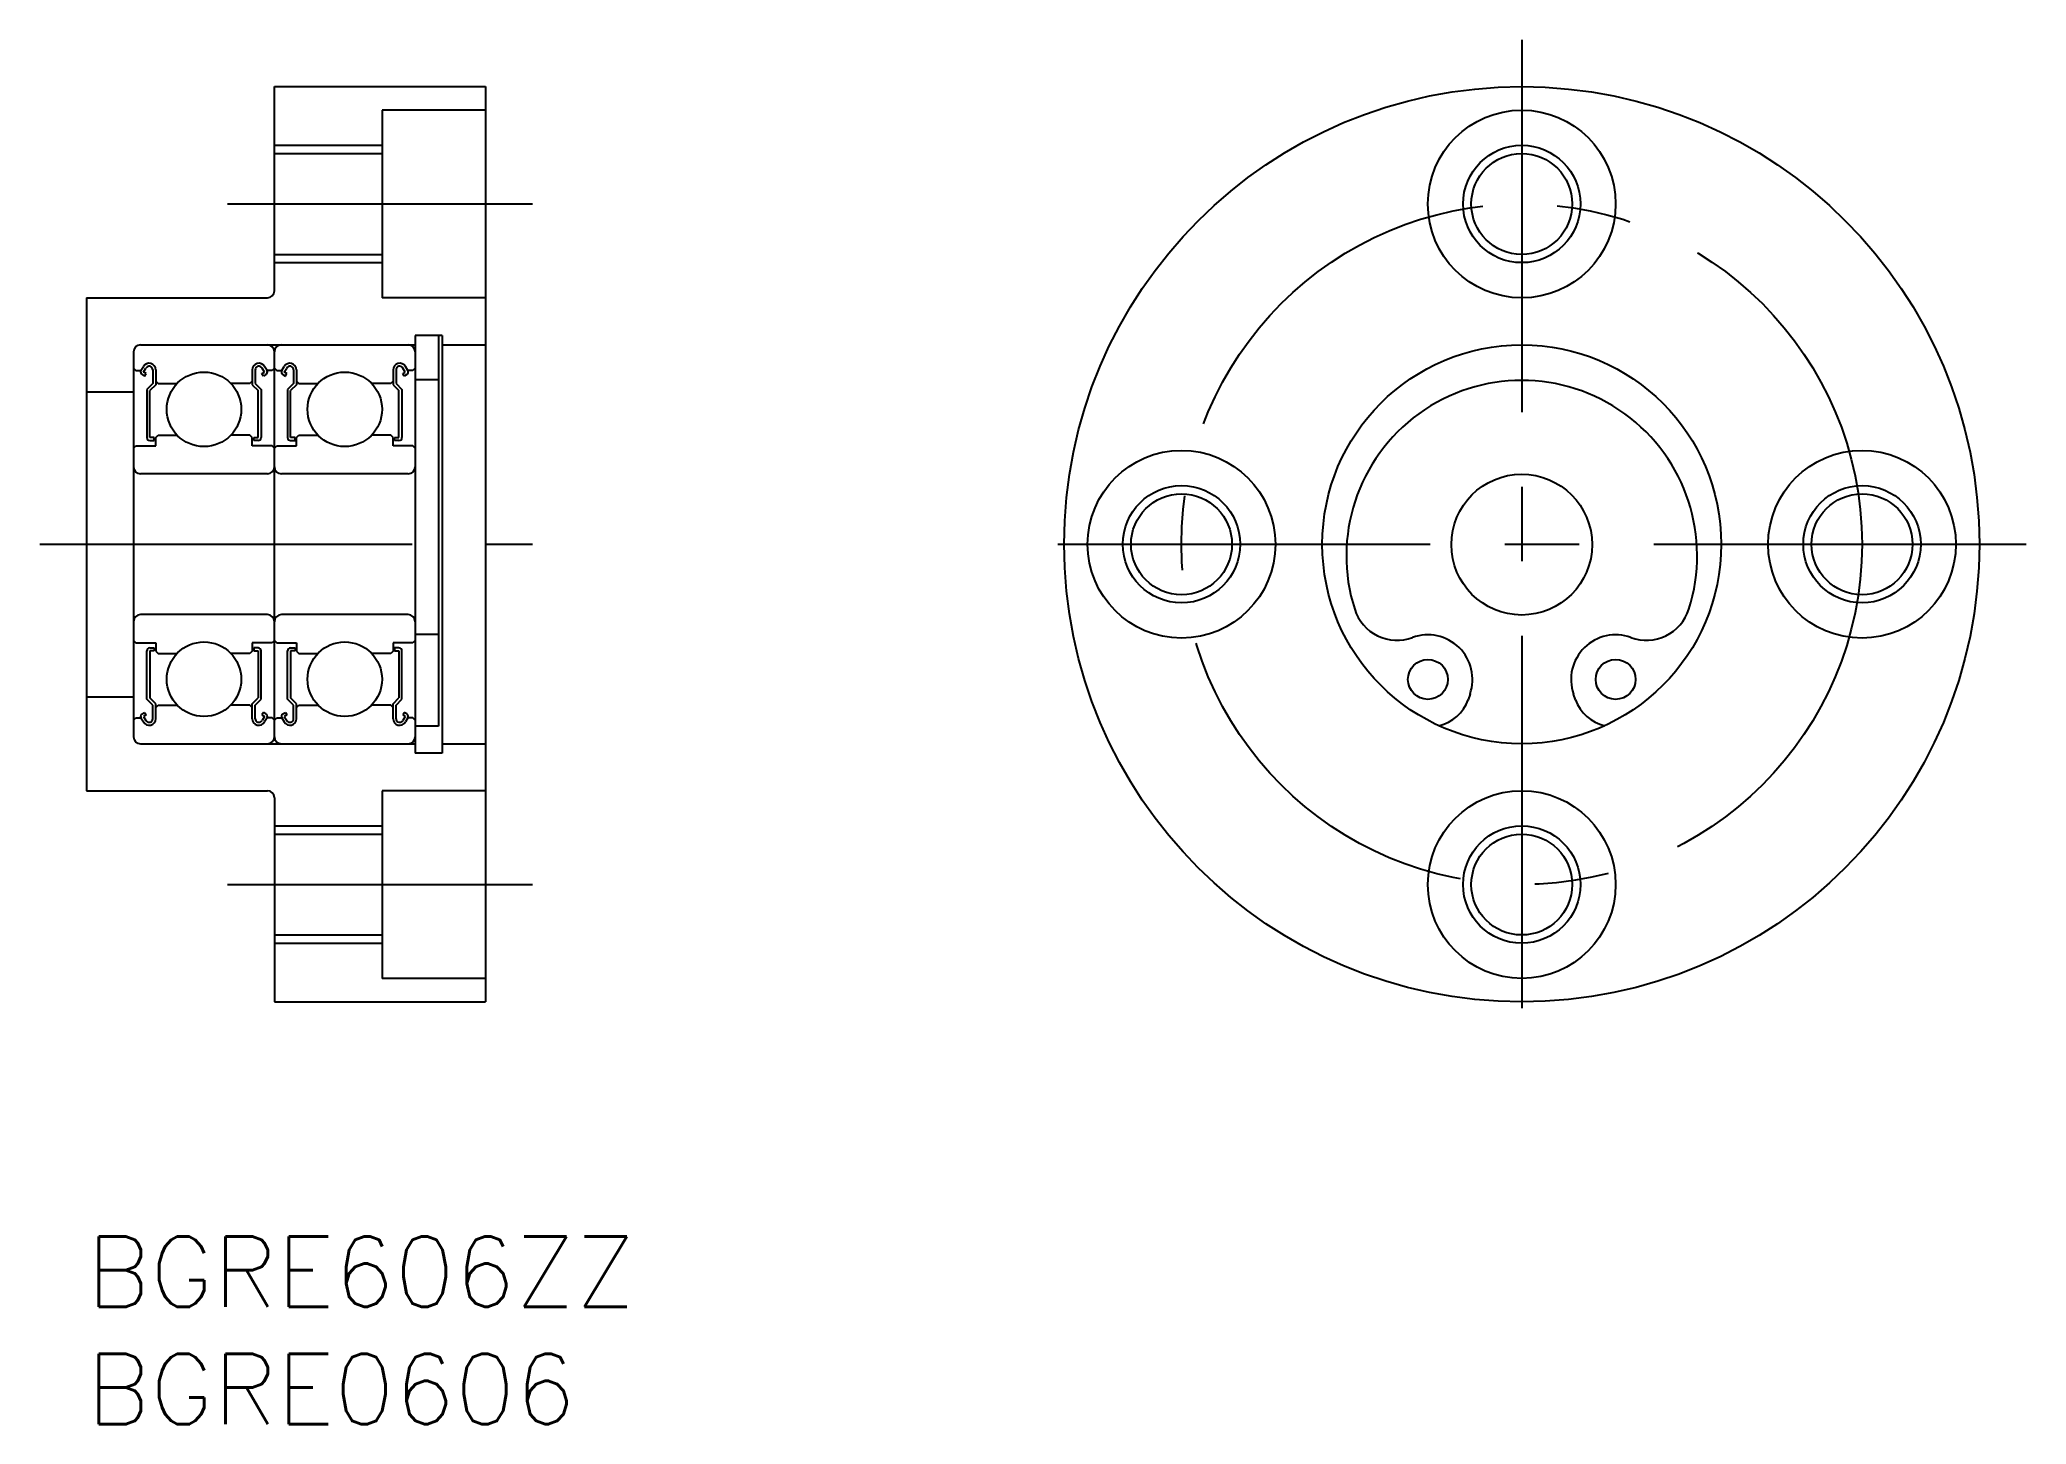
# Model space of a CAD drawing. Extents: x -2 to 82.7, y -8 to 51.
import ezdxf

# ---------------------------------------------------------------- set-up
doc = ezdxf.new("R2010")
doc.units = 0
doc.header["$LTSCALE"] = 0.5
doc.linetypes.add('CENTER', pattern=[50.8, 31.75, -6.35, 6.35, -6.35])
for name, color, linetype in [('MSM_CENTER', 1, 'CENTER'), ('MSM_CONTINUOUS', 7, 'CONTINUOUS'), ('MSM_NARROW', 5, 'CONTINUOUS'), ('MSM_PART_NUMBER', 7, 'CONTINUOUS')]:
    doc.layers.add(name, color=color, linetype=linetype)
doc.styles.get("Standard").update_dxf_attribs({"font": 'txt.shx', "height": 3, "bigfont": 'bigfont.shx'})

# ---------------------------------------------------------------- blocks, each defined once
blk = doc.blocks.new('*U9')
at = {"layer": 'MSM_PART_NUMBER'}
blk.add_text('BGRE606ZZ', height=3, dxfattribs=at).set_placement((0, -3))
blk = doc.blocks.new('*U10')
at = {"layer": 'MSM_PART_NUMBER'}
blk.add_text('BGRE0606', height=3, dxfattribs=at).set_placement((0, -8))

msp = doc.modelspace()

# ---------------------------------------------------------------- linework, layer by layer
at = {"layer": 'MSM_CENTER'}
for p, q in [((61.158, 51), (61.158, 8)), ((6, 44), (19, 44)), ((-2, 29.5), (19, 29.5)), ((82.658, 29.485), (39.658, 29.485)), ((6, 15), (19, 15))]:
    msp.add_line(p, q, dxfattribs=at)
msp.add_circle((61.158, 29.5), 14.5, dxfattribs=at)
at = {"layer": 'MSM_CONTINUOUS'}
for p, q in [((8, 49), (17, 49)), ((8, 40.3), (8, 49)), ((17, 49), (17, 10)), ((17, 48), (12.6, 48)), ((12.6, 48), (12.6, 40)), ((8, 46.15), (12.6, 46.15)), ((8, 41.85), (12.6, 41.85)), ((0, 40), (7.7, 40)), ((0, 40), (0, 19)), ((17, 40), (12.6, 40)), ((15.15, 38.4, 0.5), (14, 38.4, 0.5)), ((14, 38.4), (14, 20.6)), ((15, 38.4), (15, 21.745)), ((15.15, 38.4), (15.15, 20.6)), ((2, 37.7), (2, 21.3)), ((2.3, 38), (14, 38)), ((8, 21.3), (8, 37.7)), ((15.15, 38), (17, 38)), ((2, 37), (2.1, 36.9)), ((2.1, 36.9), (2.314, 36.9)), ((2.314, 36.9), (2.416, 37.073)), ((2.36, 36.729), (2.469, 36.666)), ((2.423, 36.837), (2.525, 37.01)), ((2.531, 36.774), (2.423, 36.837)), ((2.469, 36.666), (2.531, 36.774)), ((2.816, 36.932), (2.816, 36.35)), ((2.942, 36.932), (2.942, 36.298)), ((2.942, 36.45), (3.042, 36.35)), ((7.058, 36.45), (6.958, 36.35)), ((7.058, 36.932), (7.058, 36.298)), ((7.184, 36.932), (7.184, 36.35)), ((7.469, 36.774), (7.577, 36.837)), ((7.531, 36.666), (7.469, 36.774)), ((7.577, 36.837), (7.475, 37.01)), ((7.64, 36.729), (7.531, 36.666)), ((7.686, 36.9), (7.584, 37.073)), ((7.9, 36.9), (7.686, 36.9)), ((8, 37), (7.9, 36.9)), ((8, 37), (8.1, 36.9)), ((8.1, 36.9), (8.314, 36.9)), ((8.314, 36.9), (8.416, 37.073)), ((8.36, 36.729), (8.469, 36.666)), ((8.423, 36.837), (8.525, 37.01)), ((8.531, 36.774), (8.423, 36.837)), ((8.469, 36.666), (8.531, 36.774)), ((8.816, 36.932), (8.816, 36.35)), ((8.942, 36.932), (8.942, 36.298)), ((8.942, 36.45), (9.042, 36.35)), ((13.058, 36.45), (12.958, 36.35)), ((13.058, 36.932), (13.058, 36.298)), ((13.184, 36.932), (13.184, 36.35)), ((13.469, 36.774), (13.577, 36.837)), ((13.531, 36.666), (13.469, 36.774)), ((13.577, 36.837), (13.475, 37.01)), ((13.64, 36.729), (13.531, 36.666)), ((13.686, 36.9), (13.584, 37.073)), ((13.9, 36.9), (13.686, 36.9)), ((14, 37), (13.9, 36.9)), ((15, 36.5, 0.5), (14, 36.5, 0.5)), ((0, 36), (2, 36)), ((2.816, 36.35), (2.565, 36.099)), ((2.565, 36.099), (2.565, 34.046)), ((2.942, 36.298), (2.691, 36.047)), ((2.691, 34.046), (2.691, 36.047)), ((3.042, 36.35), (3.855, 36.35)), ((6.958, 36.35), (6.145, 36.35)), ((7.058, 36.298), (7.309, 36.047)), ((7.184, 36.35), (7.435, 36.099)), ((7.309, 34.046), (7.309, 36.047)), ((7.435, 36.099), (7.435, 34.046)), ((8.816, 36.35), (8.565, 36.099)), ((8.565, 36.099), (8.565, 34.046)), ((8.942, 36.298), (8.691, 36.047)), ((8.691, 34.046), (8.691, 36.047)), ((9.042, 36.35), (9.855, 36.35)), ((12.958, 36.35), (12.145, 36.35)), ((13.058, 36.298), (13.309, 36.047)), ((13.184, 36.35), (13.435, 36.099)), ((13.309, 34.046), (13.309, 36.047)), ((13.435, 36.099), (13.435, 34.046)), ((2.879, 34.046), (2.691, 34.046)), ((2.691, 33.92), (2.879, 33.92)), ((2.879, 33.92), (2.879, 34.046)), ((2.942, 34.05), (3.042, 34.15)), ((2.942, 33.7), (2.942, 34.05)), ((3.042, 34.15), (3.855, 34.15)), ((6.958, 34.15), (6.145, 34.15)), ((7.058, 34.05), (6.958, 34.15)), ((7.058, 33.7), (7.058, 34.05)), ((7.121, 33.92), (7.121, 34.046)), ((7.121, 34.046), (7.309, 34.046)), ((7.309, 33.92), (7.121, 33.92)), ((8.879, 34.046), (8.691, 34.046)), ((8.691, 33.92), (8.879, 33.92)), ((8.879, 33.92), (8.879, 34.046)), ((8.942, 34.05), (9.042, 34.15)), ((8.942, 33.7), (8.942, 34.05)), ((9.042, 34.15), (9.855, 34.15)), ((12.958, 34.15), (12.145, 34.15)), ((13.058, 34.05), (12.958, 34.15)), ((13.058, 33.7), (13.058, 34.05)), ((13.121, 34.046), (13.309, 34.046)), ((13.121, 33.92), (13.121, 34.046)), ((13.309, 33.92), (13.121, 33.92)), ((2, 33.6), (2.1, 33.7)), ((2.1, 33.7), (2.942, 33.7)), ((7.9, 33.7), (7.058, 33.7)), ((8, 33.6), (7.9, 33.7)), ((8, 33.6), (8.1, 33.7)), ((8.1, 33.7), (8.942, 33.7)), ((13.9, 33.7), (13.058, 33.7)), ((14, 33.6), (13.9, 33.7)), ((7.7, 32.5), (2.3, 32.5)), ((13.7, 32.5), (8.3, 32.5)), ((7.7, 26.5), (2.3, 26.5)), ((13.7, 26.5), (8.3, 26.5)), ((2, 25.4), (2.1, 25.3)), ((8, 25.4), (7.9, 25.3)), ((8, 25.4), (8.1, 25.3)), ((14, 25.4), (13.9, 25.3)), ((15, 25.655, 0.5), (14, 25.655, 0.5)), ((2.1, 25.3), (2.942, 25.3)), ((2.565, 22.901), (2.565, 24.954)), ((2.691, 25.08), (2.879, 25.08)), ((2.691, 24.954), (2.691, 22.953)), ((2.879, 24.954), (2.691, 24.954)), ((2.879, 25.08), (2.879, 24.954)), ((2.942, 25.3), (2.942, 24.95)), ((2.942, 24.95), (3.042, 24.85)), ((3.042, 24.85), (3.855, 24.85)), ((6.958, 24.85), (6.145, 24.85)), ((7.058, 24.95), (6.958, 24.85)), ((7.9, 25.3), (7.058, 25.3)), ((7.058, 25.3), (7.058, 24.95)), ((7.121, 25.08), (7.121, 24.954)), ((7.309, 25.08), (7.121, 25.08)), ((7.121, 24.954), (7.309, 24.954)), ((7.309, 24.954), (7.309, 22.953)), ((7.435, 22.901), (7.435, 24.954)), ((8.1, 25.3), (8.942, 25.3)), ((8.565, 22.901), (8.565, 24.954)), ((8.691, 25.08), (8.879, 25.08)), ((8.691, 24.954), (8.691, 22.953)), ((8.879, 24.954), (8.691, 24.954)), ((8.879, 25.08), (8.879, 24.954)), ((8.942, 25.3), (8.942, 24.95)), ((8.942, 24.95), (9.042, 24.85)), ((9.042, 24.85), (9.855, 24.85)), ((12.958, 24.85), (12.145, 24.85)), ((13.058, 24.95), (12.958, 24.85)), ((13.9, 25.3), (13.058, 25.3)), ((13.058, 25.3), (13.058, 24.95)), ((13.121, 25.08), (13.121, 24.954)), ((13.309, 25.08), (13.121, 25.08)), ((13.121, 24.954), (13.309, 24.954)), ((13.309, 24.954), (13.309, 22.953)), ((13.435, 22.901), (13.435, 24.954)), ((0, 23), (2, 23)), ((2.816, 22.65), (2.565, 22.901)), ((2.942, 22.702), (2.691, 22.953)), ((7.058, 22.702), (7.309, 22.953)), ((7.184, 22.65), (7.435, 22.901)), ((8.816, 22.65), (8.565, 22.901)), ((8.942, 22.702), (8.691, 22.953)), ((13.058, 22.702), (13.309, 22.953)), ((13.184, 22.65), (13.435, 22.901)), ((58.953, 23.119), (58.869, 22.874)), ((63.448, 22.874), (63.363, 23.119)), ((2, 22), (2.1, 22.1)), ((2.1, 22.1), (2.314, 22.1)), ((2.314, 22.1), (2.416, 21.927)), ((2.36, 22.271), (2.469, 22.334)), ((2.531, 22.226), (2.423, 22.163)), ((2.423, 22.163), (2.525, 21.99)), ((2.469, 22.334), (2.531, 22.226)), ((2.816, 22.068), (2.816, 22.65)), ((2.942, 22.068), (2.942, 22.702)), ((2.942, 22.55), (3.042, 22.65)), ((3.042, 22.65), (3.855, 22.65)), ((6.958, 22.65), (6.145, 22.65)), ((7.058, 22.55), (6.958, 22.65)), ((7.058, 22.068), (7.058, 22.702)), ((7.184, 22.068), (7.184, 22.65)), ((7.531, 22.334), (7.469, 22.226)), ((7.469, 22.226), (7.577, 22.163)), ((7.577, 22.163), (7.475, 21.99)), ((7.64, 22.271), (7.531, 22.334)), ((7.686, 22.1), (7.584, 21.927)), ((7.9, 22.1), (7.686, 22.1)), ((8, 22), (7.9, 22.1)), ((8, 22), (8.1, 22.1)), ((8.1, 22.1), (8.314, 22.1)), ((8.314, 22.1), (8.416, 21.927)), ((8.36, 22.271), (8.469, 22.334)), ((8.531, 22.226), (8.423, 22.163)), ((8.423, 22.163), (8.525, 21.99)), ((8.469, 22.334), (8.531, 22.226)), ((8.816, 22.068), (8.816, 22.65)), ((8.942, 22.068), (8.942, 22.702)), ((8.942, 22.55), (9.042, 22.65)), ((9.042, 22.65), (9.855, 22.65)), ((12.958, 22.65), (12.145, 22.65)), ((13.058, 22.55), (12.958, 22.65)), ((13.058, 22.068), (13.058, 22.702)), ((13.184, 22.068), (13.184, 22.65)), ((13.531, 22.334), (13.469, 22.226)), ((13.469, 22.226), (13.577, 22.163)), ((13.577, 22.163), (13.475, 21.99)), ((13.64, 22.271), (13.531, 22.334)), ((13.686, 22.1), (13.584, 21.927)), ((13.9, 22.1), (13.686, 22.1)), ((14, 22), (13.9, 22.1)), ((15, 21.745, 0.5), (14, 21.745, 0.5)), ((2.3, 21), (14, 21)), ((15.15, 20.6, 0.5), (14, 20.6, 0.5)), ((15.15, 21), (17, 21)), ((0, 19), (7.7, 19)), ((8, 18.7), (8, 10)), ((17, 19), (12.6, 19)), ((12.6, 19), (12.6, 11)), ((8, 17.15), (12.6, 17.15)), ((8, 12.85), (12.6, 12.85)), ((17, 11), (12.6, 11)), ((8, 10), (17, 10))]:
    msp.add_line(p, q, dxfattribs=at)
for centre, radius in [((61.158, 29.5), 19.5), ((61.158, 44), 4), ((61.158, 44), 2.15), ((61.158, 29.5), 8.5), ((5, 35.25), 1.587), ((11, 35.25), 1.587), ((46.658, 29.5), 4), ((75.658, 29.5), 4), ((61.158, 29.485), 3), ((46.658, 29.5), 2.15), ((75.658, 29.5), 2.15), ((5, 23.75), 1.587), ((11, 23.75), 1.587), ((57.158, 23.74), 0.85), ((65.158, 23.74), 0.85), ((61.158, 15), 4), ((61.158, 15), 2.15)]:
    msp.add_circle(centre, radius, dxfattribs=at)
for centre, radius, start, end in [((7.7, 40.3), 0.3, 270, 0), ((2.3, 37.7), 0.3, 90, 180), ((7.7, 37.7), 0.3, 0, 90), ((8.3, 37.7), 0.3, 90, 180), ((13.7, 37.7), 0.3, 0, 90), ((2.423, 36.837), 0.125, 149.98316, 240.02269), ((2.66, 36.932), 0.282, 0.00195, 149.99528), ((2.66, 36.932), 0.156, 0.00322, 149.9916), ((7.34, 36.932), 0.282, 30.00472, 179.99805), ((7.34, 36.932), 0.156, 30.0084, 179.99678), ((7.577, 36.837), 0.125, 299.97731, 30.01684), ((8.423, 36.837), 0.125, 149.98316, 240.02269), ((8.66, 36.932), 0.282, 0.00195, 149.99528), ((8.66, 36.932), 0.156, 0.00322, 149.9916), ((13.34, 36.932), 0.282, 30.00472, 179.99805), ((13.34, 36.932), 0.156, 30.0084, 179.99678), ((13.577, 36.837), 0.125, 299.97731, 30.01684), ((61.158, 29.01), 7.475, 342.22352, 197.77648), ((2.691, 34.046), 0.126, 180.00005, 270.00003), ((7.309, 34.046), 0.126, 269.99997, 359.99995), ((8.691, 34.046), 0.126, 180.00005, 270.00003), ((13.309, 34.046), 0.126, 269.99997, 359.99995), ((2.3, 32.8), 0.3, 180, 270), ((7.7, 32.8), 0.3, 270, 0), ((8.3, 32.8), 0.3, 180, 270), ((13.7, 32.8), 0.3, 270, 0), ((2.3, 26.2), 0.3, 90, 180), ((7.7, 26.2), 0.3, 0, 90), ((8.3, 26.2), 0.3, 90, 180), ((13.7, 26.2), 0.3, 0, 90), ((55.849, 27.308), 1.9, 197.77648, 290.14679), ((66.467, 27.308), 1.9, 249.85321, 342.22352), ((57.158, 23.74), 1.9, 340.89939, 110.14679), ((65.158, 23.74), 1.9, 69.85321, 199.10061), ((2.691, 24.954), 0.126, 89.99997, 179.99995), ((7.309, 24.954), 0.126, 0.00005, 90.00003), ((8.691, 24.954), 0.126, 89.99997, 179.99995), ((13.309, 24.954), 0.126, 0.00005, 90.00003), ((57.262, 23.43), 1.7, 282.32082, 340.89939), ((65.054, 23.43), 1.7, 199.10061, 257.67918), ((2.423, 22.163), 0.125, 119.97731, 210.01684), ((2.66, 22.068), 0.282, 210.00472, 359.99805), ((2.66, 22.068), 0.156, 210.0084, 359.99678), ((7.34, 22.068), 0.282, 180.00195, 329.99528), ((7.34, 22.068), 0.156, 180.00322, 329.9916), ((7.577, 22.163), 0.125, 329.98316, 60.02269), ((8.423, 22.163), 0.125, 119.97731, 210.01684), ((8.66, 22.068), 0.282, 210.00472, 359.99805), ((8.66, 22.068), 0.156, 210.0084, 359.99678), ((13.34, 22.068), 0.282, 180.00195, 329.99528), ((13.34, 22.068), 0.156, 180.00322, 329.9916), ((13.577, 22.163), 0.125, 329.98316, 60.02269), ((2.3, 21.3), 0.3, 180, 270), ((7.7, 21.3), 0.3, 270, 0), ((8.3, 21.3), 0.3, 180, 270), ((13.7, 21.3), 0.3, 270, 0), ((7.7, 18.7), 0.3, 0, 90)]:
    msp.add_arc(centre, radius, start, end, dxfattribs=at)
at = {"layer": 'MSM_NARROW'}
for p, q in [((8, 46.5), (12.6, 46.5)), ((8, 41.5), (12.6, 41.5)), ((8, 17.5), (12.6, 17.5)), ((8, 12.5), (12.6, 12.5))]:
    msp.add_line(p, q, dxfattribs=at)
for centre in [(61.158, 44), (46.658, 29.5), (75.658, 29.5), (61.158, 15)]:
    msp.add_circle(centre, 2.5, dxfattribs=at)

# ---------------------------------------------------------------- block references
at = {"layer": 'MSM_CONTINUOUS'}
for name in ['*U9', '*U10']:
    msp.add_blockref(name, (0, 0), dxfattribs=at)

doc.saveas('drawing.dxf')
